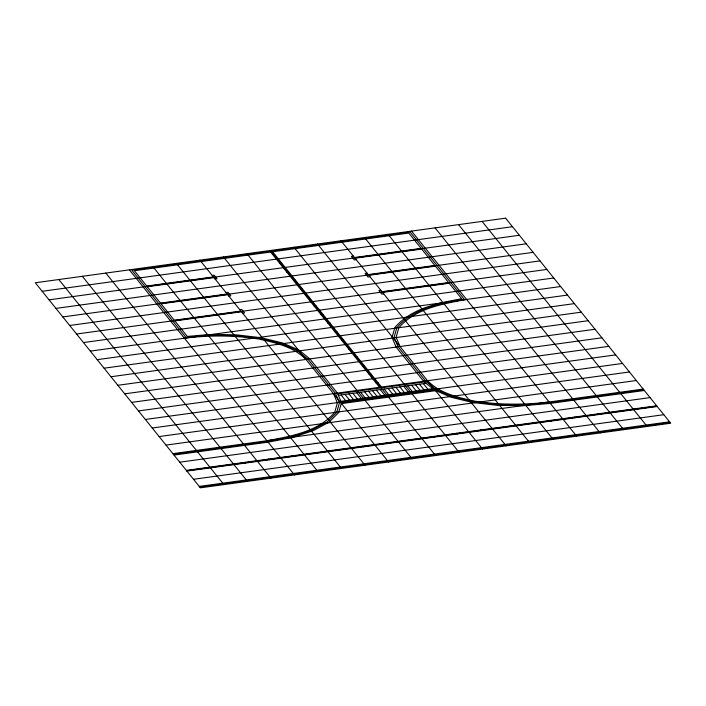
<?xml version="1.0" encoding="UTF-8"?>
<svg xmlns="http://www.w3.org/2000/svg" width="706" height="706" viewBox="0 0 706 706"><rect width="100%" height="100%" fill="white"/><g stroke="black" fill="none" stroke-linecap="round" stroke-linejoin="round"><path stroke-width="1.06" d="M466.578 299.45C442.68 303.915 415.596 308.301 398.872 327.725L396.11 337.256L400.028 346.54M266.939 440.729C290.837 436.255 317.921 431.878 334.644 412.454L337.397 402.923L333.488 393.639M273.487 255.59L275.446 255.316M42.175 291.304L512.485 226.714M279.788 263.417L281.747 263.153M212.232 275.464L214.192 275.199L217.06 278.755L215.101 279.02M353.327 256.084L351.367 256.357L354.227 259.914L356.186 259.649M146.751 286.036L213.38 276.884M354.474 257.514L421.094 248.362M49.058 299.847L519.36 235.266M147.325 286.751L213.953 277.599M355.047 258.219L421.667 249.077M286.671 271.96L288.63 271.695M55.933 308.398L526.244 243.808M293.546 280.511L295.505 280.238M225.991 292.549L227.95 292.284L230.818 295.84L228.859 296.114M367.085 273.178L365.126 273.443L367.985 277.008L369.944 276.734M160.509 303.13L227.138 293.978M368.232 274.599L434.852 265.447M62.816 316.941L533.118 252.351M161.083 303.836L227.711 294.693M368.797 275.314L435.425 266.162M300.429 289.054L302.389 288.78M69.691 325.484L540.002 260.893M307.304 297.597L309.263 297.323M239.749 309.643L241.708 309.369L244.576 312.935L242.617 313.199M380.843 290.263L378.884 290.537L381.743 294.093L383.702 293.828M174.267 320.215L240.896 311.064M381.981 291.693L448.61 282.541M76.575 334.026L546.876 269.436M174.841 320.93L241.47 311.778M382.555 292.399L449.184 283.247M314.188 306.139L316.147 305.875M83.449 342.569L553.76 277.988M321.062 314.682L323.021 314.417M90.333 351.12L560.635 286.53M327.946 323.233L329.905 322.96M97.207 359.663L567.518 295.073M334.82 331.776L336.78 331.502M104.091 368.205L574.393 303.615M341.704 340.318L343.663 340.045M110.966 376.748L581.276 312.158M348.579 348.861L350.538 348.596M117.849 385.291L588.151 320.709M355.462 357.404L357.421 357.139M124.724 393.842L595.034 329.252M362.337 365.955L364.296 365.682M131.607 402.385L601.909 337.795M369.22 374.498L371.18 374.224M138.482 410.927L608.793 346.337M376.095 383.04L378.054 382.767M145.365 419.47L615.667 354.88M337.724 393.842L424.456 381.937M338.35 395.342L426.124 383.287M340.874 401.317L432.769 388.697M152.24 428.012L622.551 363.431M341.466 402.817L434.464 390.047M341.227 403.647L435.849 390.647M159.124 436.564L629.425 371.974M165.998 445.107L636.309 380.516M172.882 453.649L643.184 389.059M173.455 454.364L267.512 441.444L291.41 436.846L311.761 430.175L327.187 421.897L336.621 412.578L339.445 402.844L335.447 393.366L307.931 359.186L297.385 350.608L281.023 343.513L259.94 338.386L235.592 335.571L209.629 335.262L185.854 337.309L131.89 270.283L410.16 232.071L464.116 299.097C440.297 303.509 413.495 308.284 396.887 327.602L394.072 337.327L398.069 346.814L425.586 380.984L436.131 389.571L452.493 396.666L473.576 401.793L497.924 404.609L523.887 404.917L549.7 402.694L643.757 389.774M174.029 455.07L268.086 442.159L292.469 437.464L313.235 430.66L328.978 422.214L338.606 412.701L341.483 402.773L337.406 393.101L309.89 358.922L299.132 350.167L282.426 342.922L260.92 337.689L236.078 334.82L209.585 334.503L187.319 336.427L134.422 270.733L408.774 233.051L461.662 298.744C437.914 303.121 411.404 308.266 394.91 327.478L392.033 337.406L396.11 347.078L423.626 381.258L434.384 390.012L451.081 397.257L472.596 402.491L497.439 405.359L523.931 405.676L550.274 403.4L644.331 390.489M179.756 462.192L650.067 397.602M186.349 470.381L656.659 405.791M186.64 470.734L656.942 406.153M186.922 471.096L657.233 406.506M193.515 479.286L663.825 414.696M199.251 486.408L669.553 421.817M199.824 487.114L670.126 422.523M184.39 338.2C209.17 335.173 234.277 335.191 258.961 339.074C275.702 342.728 293.519 346.822 305.972 359.46M549.127 401.979C524.346 405.006 499.239 404.979 474.556 401.105C457.815 397.452 439.997 393.357 427.545 380.719M644.896 407.406L645.469 408.121M482.092 221.402L647.181 426.468M621.386 410.636L621.96 411.351M458.573 224.632L623.672 429.698M597.867 413.866L598.441 414.581M435.064 227.861L600.153 432.928M574.349 417.096L574.922 417.811M411.545 231.091L576.643 436.158M550.839 420.326L551.412 421.041M388.026 234.321L553.125 439.388M527.32 423.556L527.894 424.271M364.517 237.551L529.606 442.618M503.81 426.786L504.375 427.501M340.998 240.781L506.096 445.848M480.292 430.016L480.865 430.731M317.479 244.011L482.577 449.078M423.388 383.658L427.977 389.359M419.47 384.196L424.05 389.897M456.773 433.246L457.347 433.952M415.552 384.735L420.132 390.436M411.633 385.273L416.213 390.974M407.706 385.811L412.295 391.512M293.97 247.241L459.059 452.308M403.788 386.35L408.377 392.051M399.87 386.888L404.459 392.589M395.951 387.426L400.54 393.127M433.263 436.476L433.837 437.182M392.033 387.965L396.622 393.666M388.115 388.503L392.704 394.204M384.196 389.041L388.785 394.742M272.578 251.76L381.496 387.047M270.451 250.471L435.549 455.529M270.619 252.024L379.537 387.312M380.278 389.58L384.858 395.281M376.36 390.118L380.94 395.819M372.441 390.656L377.022 396.357M409.745 439.706L410.318 440.412M368.514 391.195L373.103 396.896M364.596 391.733L369.185 397.434M360.678 392.271L365.267 397.972M246.941 253.692L412.03 458.759M356.759 392.81L361.348 398.511M352.841 393.348L357.43 399.049M348.923 393.886L353.512 399.587M386.226 442.936L386.8 443.642M345.005 394.425L349.585 400.125M341.086 394.963L345.666 400.664M223.423 256.922L388.521 461.989M362.716 446.166L363.29 446.872M199.904 260.152L365.002 465.219M339.198 449.387L339.771 450.101M176.394 263.382L341.483 468.449M315.688 452.617L316.262 453.331M152.875 266.612L317.974 471.679M292.169 455.847L292.743 456.561M129.357 269.842L294.455 474.909M268.651 459.077L269.224 459.791M105.847 273.072L270.936 478.138M245.141 462.306L245.714 463.021M82.328 276.302L247.427 481.368M221.622 465.536L222.196 466.251M58.819 279.532L223.908 484.598M198.104 468.766L198.677 469.481M505.602 218.172L35.3 282.762L200.398 487.828L670.7 423.238L505.602 218.172"/></g></svg>
